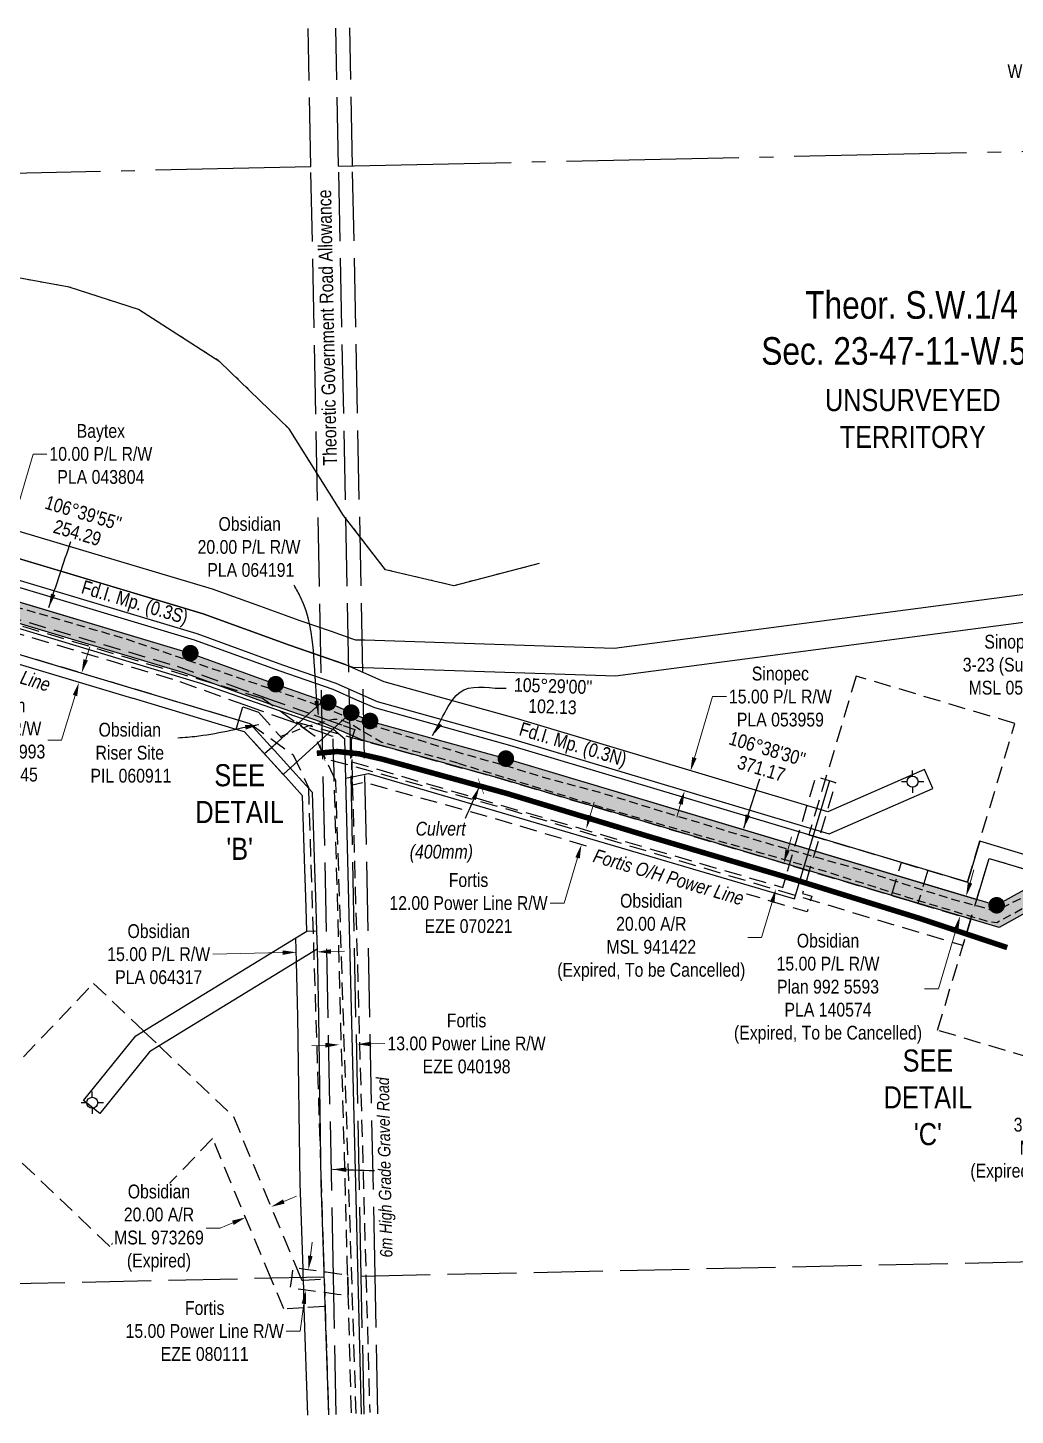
# Model space of a CAD drawing. Extents: x 594959 to 602233, y 5878755 to 5883049.
# Drawn here: x 599409 to 600124, y 5880045 to 5881051 of the extents above; entities that cross this region are included whole.
import ezdxf
from ezdxf.enums import TextEntityAlignment as Align

# ---------------------------------------------------------------- set-up
doc = ezdxf.new("R2010")
doc.units = 0
doc.header["$LTSCALE"] = 5
doc.header["$PDSIZE"] = 0.5
for name, pattern in [('foc-ACCESSROAD', [3.75, 2.5, -1.25]), ('foc-FLOWLINE', [3.75, 2.5, -1.25]), ('foc-QUARTERLINE', [33, 25, -3, 2, -3]), ('foc-UNSURVEYED', [12.5, 10, -2.5]), ('foc-WHEELTRACKS', [2, 0.4, -1.6]), ('UG_PIPE', [1.875, 1.25, -0.625])]:
    doc.linetypes.add(name, pattern=pattern)
doc.layers.get('Defpoints').update_dxf_attribs({"color": 9})
for name, color, linetype, lineweight in [('AS-GENERAL', 48, 'Continuous', 18), ('C-AR-T', 13, 'Continuous', 9), ('C-RW-T', 13, 'Continuous', 9), ('C-WS-T', 13, 'Continuous', 9), ('F-EZE-T', 190, 'Continuous', 9), ('F-RW-T', 190, 'Continuous', 9), ('F-WS-T', 190, 'Continuous', 9), ('T-TEXT', 48, 'Continuous', 18)]:
    doc.layers.add(name, color=color, linetype=linetype, lineweight=lineweight)
for name, color, linetype in [('AS-PIPE-UG', 44, 'UG_PIPE'), ('AS-POWER', 104, 'foc-POWER'), ('AS-ROADS', 254, 'Continuous'), ('C-AR', 13, 'foc-ACCESSROAD'), ('C-RW', 13, 'Continuous'), ('C-SYMBOL', 7, 'Continuous'), ('C-WS', 13, 'foc-ACCESSROAD'), ('DETAIL-T', 7, 'Continuous'), ('F-AR', 190, 'foc-ACCESSROAD'), ('F-EZE', 190, 'foc-FLOWLINE'), ('F-RW', 190, 'Continuous'), ('F-WS', 190, 'foc-ACCESSROAD'), ('F-WS-S', 8, 'Continuous'), ('L-BD1', 253, 'Continuous'), ('L-MON', 1, 'Continuous'), ('L-QSEC', 8, 'foc-QUARTERLINE'), ('L-ROAD-T', 7, 'Continuous'), ('L-UNS-T', 3, 'Continuous'), ('L-USEC', 7, 'foc-UNSURVEYED'), ('P-PROPOSED', 10, 'Continuous'), ('P-PROPOSED-H', 21, 'Continuous'), ('T-WATER-P3', 160, 'foc-WHEELTRACKS')]:
    doc.layers.add(name, color=color, linetype=linetype)
doc.styles.add('175L', font='ARIALN.TTF', dxfattribs={"height": 20})
doc.styles.add('80CG', font='ARIALN.TTF', dxfattribs={"height": 10})
doc.styles.add('80L', font='ARIALN.TTF', dxfattribs={"height": 10})
doc.styles.add('foc-LtypeFont', font='ARIALN.TTF', dxfattribs={"height": 7.35})
doc.linetypes.add('foc-POWER', pattern='A,6,-1,["P",foc-LtypeFont,S=0.2,R=0,X=-0.625,Y=-0.75],-1.24,4', length=12.24)
doc.linetypes.add('foc-TOPO-flowdirection-NOLINE', pattern='A,0,[">",foc-LtypeFont,S=0.3,R=0,X=0,Y=-0.945],-20,[">",foc-LtypeFont,S=0.3,R=0,X=0,Y=-0.945],0', length=20)
doc.dimstyles.new('Compass 5 000', dxfattribs={"dimscale": 5, "dimtxt": 9, "dimasz": 2, "dimexe": 0.2, "dimexo": 0.0625, "dimgap": 0.5, "dimtad": 0, "dimtih": 1, "dimtoh": 1, "dimzin": 0, "dimdsep": 46, "dimtxsty": '80CG', "dimcen": 0.1, "dimse1": 1, "dimse2": 1, "dimclrd": 256, "dimclrt": 256, "dimaunit": 1, "dimadec": 4, "dimazin": 0, "dimtfac": 0.06, "dimtofl": 0, "dimtmove": 0, "dimatfit": 1, "dimfxl": 0.2, "dimtolj": 1, "dimtzin": 0, "dimlwd": -1, "dimarcsym": 0})

# ---------------------------------------------------------------- blocks, each defined once
blk = doc.blocks.new('*D412')
at = {"layer": 'C-AR-T', "transparency": 16777216}
for p, q in [((599594.2, 5880200.2), (599603.4, 5880204)), ((599548.1, 5880180.9), (599538.1, 5880180.9)), ((599557.3, 5880184.8), (599548.1, 5880180.9))]:
    blk.add_line(p, q, dxfattribs=at)
for points in [[(599593.6, 5880201.7), (599594.8, 5880198.6), (599585, 5880196.3)], [(599556.7, 5880186.3), (599558, 5880183.2), (599566.5, 5880188.6)]]:
    blk.add_solid(points, dxfattribs=at)
at = {"layer": 'Defpoints', "color": 0, "transparency": 16777216}
for p in [(599565.6, 5880190.8), (599584.1, 5880198.5), (599566.5, 5880188.6)]:
    blk.add_point(p, dxfattribs=at)
at = {"layer": 'C-AR-T', "transparency": 16777216, "insert": (599503.8, 5880180.9), "char_height": 10, "attachment_point": 5, "style": '80CG', "bg_fill": 3, "box_fill_scale": 1.1, "bg_fill_color": 256, "bg_fill_true_color": 13158600, "bg_fill_transparency": 0}
blk.add_mtext('\\A1;Obsidian\\P20.00 A/R\\PMSL 973269\\P(Expired)', dxfattribs=at)
blk = doc.blocks.new('*D413')
at = {"layer": 'C-AR-T', "transparency": 16777216}
for p, q in [((599959.2, 5880454.8), (599962, 5880464.4)), ((599947.9, 5880416.9), (599940.3, 5880391.5)), ((599940.3, 5880391.5), (599930.3, 5880391.5))]:
    blk.add_line(p, q, dxfattribs=at)
for points in [[(599957.6, 5880455.3), (599960.7, 5880454.4), (599956.3, 5880445.2)], [(599946.3, 5880417.4), (599949.5, 5880416.4), (599950.7, 5880426.5)]]:
    blk.add_solid(points, dxfattribs=at)
at = {"layer": 'Defpoints', "color": 0, "transparency": 16777216}
for p in [(599952.2, 5880446.5), (599946.6, 5880427.7), (599950.7, 5880426.5)]:
    blk.add_point(p, dxfattribs=at)
at = {"layer": 'C-AR-T', "transparency": 16777216, "insert": (599860.4, 5880391.5), "char_height": 10, "attachment_point": 5, "style": '80CG'}
blk.add_mtext('\\A1;Obsidian\\P20.00 A/R\\PMSL 941422\\P(Expired, To be Cancelled)', dxfattribs=at)
blk = doc.blocks.new('*D415')
at = {"layer": 'C-RW-T', "transparency": 16777216}
for p, q in [((599628.3, 5880381.3), (599638.3, 5880381.5)), ((599593.3, 5880380.5), (599542.7, 5880379.3))]:
    blk.add_line(p, q, dxfattribs=at)
for points in [[(599593.3, 5880382.1), (599593.3, 5880378.8), (599603.3, 5880380.7)], [(599628.3, 5880382.9), (599628.4, 5880379.6), (599618.3, 5880381)]]:
    blk.add_solid(points, dxfattribs=at)
at = {"layer": 'Defpoints', "color": 0, "transparency": 16777216}
for p in [(599603.3, 5880380.7), (599603.5, 5880371), (599618.6, 5880371.3)]:
    blk.add_point(p, dxfattribs=at)
at = {"layer": 'C-RW-T', "transparency": 16777216, "insert": (599503.6, 5880379.3), "char_height": 10, "attachment_point": 5, "style": '80CG'}
blk.add_mtext('\\A1;Obsidian\\P15.00 P/L R/W\\PPLA 064317', dxfattribs=at)
blk = doc.blocks.new('*D417')
at = {"layer": 'C-RW-T', "transparency": 16777216}
for p, q in [((600091.3, 5880431), (600094.1, 5880440.5)), ((600081.3, 5880397.5), (600068.4, 5880354.3)), ((600068.4, 5880354.3), (600058.4, 5880354.3))]:
    blk.add_line(p, q, dxfattribs=at)
for points in [[(600089.7, 5880431.4), (600092.9, 5880430.5), (600088.4, 5880421.4)], [(600079.7, 5880397.9), (600082.9, 5880397), (600084.1, 5880407)]]:
    blk.add_solid(points, dxfattribs=at)
at = {"layer": 'Defpoints', "color": 0, "transparency": 16777216}
for p in [(600037.6, 5880436.5), (600033.3, 5880422.2), (600084.1, 5880407)]:
    blk.add_point(p, dxfattribs=at)
at = {"layer": 'C-RW-T', "transparency": 16777216, "insert": (599988.4, 5880354.3), "char_height": 10, "attachment_point": 5, "style": '80CG'}
blk.add_mtext('\\A1;Obsidian\\P15.00 P/L R/W\\PPlan 992 5593\\PPLA 140574\\P(Expired, To be Cancelled)', dxfattribs=at)
blk = doc.blocks.new('*D420')
at = {"layer": 'C-RW-T', "transparency": 16777216}
for p, q in [((599450.7, 5880592.6), (599453.6, 5880602.1)), ((599443, 5880566.7), (599433.3, 5880534.4)), ((599433.3, 5880534.4), (599423.3, 5880534.4))]:
    blk.add_line(p, q, dxfattribs=at)
for points in [[(599449.1, 5880593), (599452.3, 5880592.1), (599447.8, 5880583)], [(599441.4, 5880567.2), (599444.6, 5880566.2), (599445.8, 5880576.3)]]:
    blk.add_solid(points, dxfattribs=at)
at = {"layer": 'Defpoints', "color": 0, "transparency": 16777216}
for p in [(599445.8, 5880576.3), (599452.3, 5880574.4), (599454.3, 5880581.1)]:
    blk.add_point(p, dxfattribs=at)
at = {"layer": 'C-RW-T', "transparency": 16777216, "insert": (599384.5, 5880534.4), "char_height": 10, "attachment_point": 5, "style": '80CG', "bg_fill": 3, "box_fill_scale": 1.1, "bg_fill_color": 256, "bg_fill_true_color": 13158600, "bg_fill_transparency": 0}
blk.add_mtext('\\A1;Obsidian\\P7.00 P/L R/W\\PPlan 982 1993\\PPLA 980645', dxfattribs=at)
blk = doc.blocks.new('*D421')
at = {"layer": 'Defpoints', "color": 0, "transparency": 16777216}
for p in [(599612.1, 5880150.9), (599620.9, 5880149.6), (599618.9, 5880134.8)]:
    blk.add_point(p, dxfattribs=at)
at = {"layer": 'F-EZE-T', "transparency": 16777216}
for p, q in [((599613.5, 5880160.8), (599614.8, 5880170.7)), ((599608.7, 5880126.1), (599606, 5880106.3)), ((599606, 5880106.3), (599596, 5880106.3))]:
    blk.add_line(p, q, dxfattribs=at)
for points in [[(599611.8, 5880161), (599615.1, 5880160.5), (599612.1, 5880150.9)], [(599607.1, 5880126.3), (599610.4, 5880125.9), (599610.1, 5880136)]]:
    blk.add_solid(points, dxfattribs=at)
at = {"layer": 'F-EZE-T', "transparency": 16777216, "insert": (599536.9, 5880106.3), "char_height": 10, "attachment_point": 5, "style": '80CG'}
blk.add_mtext('\\A1;Fortis\\P15.00 Power Line R/W\\PEZE 080111', dxfattribs=at)
blk = doc.blocks.new('*D425')
at = {"layer": 'Defpoints', "color": 0, "transparency": 16777216}
for p in [(599809.8, 5880458.7), (599879.4, 5880450.5), (599875.9, 5880439)]:
    blk.add_point(p, dxfattribs=at)
at = {"layer": 'F-EZE-T', "transparency": 16777216}
for p, q in [((599816.1, 5880479.8), (599819, 5880489.4)), ((599807, 5880449.1), (599797.2, 5880416.3)), ((599797.2, 5880416.3), (599787.2, 5880416.3))]:
    blk.add_line(p, q, dxfattribs=at)
for points in [[(599814.5, 5880480.3), (599817.7, 5880479.3), (599813.3, 5880470.2)], [(599805.4, 5880449.6), (599808.6, 5880448.7), (599809.8, 5880458.7)]]:
    blk.add_solid(points, dxfattribs=at)
at = {"layer": 'F-EZE-T', "transparency": 16777216, "insert": (599728, 5880416.3), "char_height": 10, "attachment_point": 5, "style": '80CG'}
blk.add_mtext('\\A1;Fortis\\P12.00 Power Line R/W\\PEZE 070221', dxfattribs=at)
blk = doc.blocks.new('*D426')
at = {"layer": 'Defpoints', "color": 0, "transparency": 16777216}
for p in [(599647.5, 5880314), (599634.8, 5880299), (599647.9, 5880299.4)]:
    blk.add_point(p, dxfattribs=at)
at = {"layer": 'F-EZE-T', "transparency": 16777216}
for p, q in [((599624.4, 5880313.4), (599614.4, 5880313.1)), ((599657.5, 5880314.3), (599667.5, 5880314.6))]:
    blk.add_line(p, q, dxfattribs=at)
for points in [[(599624.3, 5880315.1), (599624.4, 5880311.7), (599634.4, 5880313.7)], [(599657.4, 5880316), (599657.5, 5880312.6), (599647.5, 5880314)]]:
    blk.add_solid(points, dxfattribs=at)
at = {"layer": 'F-EZE-T', "transparency": 16777216, "insert": (599726.6, 5880314.6), "char_height": 10, "attachment_point": 5, "style": '80CG', "bg_fill": 3, "box_fill_scale": 1.1, "bg_fill_color": 256, "bg_fill_true_color": 13158600, "bg_fill_transparency": 0}
blk.add_mtext('\\A1;Fortis\\P13.00 Power Line R/W\\PEZE 040198', dxfattribs=at)
blk = doc.blocks.new('*D429')
at = {"layer": 'Defpoints', "color": 0, "transparency": 16777216}
for p in [(599154.9, 5880718.7), (599152.1, 5880709.1), (599385.7, 5880650.5)]:
    blk.add_point(p, dxfattribs=at)
at = {"layer": 'F-RW-T', "transparency": 16777216}
for p, q in [((599388.5, 5880660.1), (599412.6, 5880741.7)), ((599412.6, 5880741.7), (599422.6, 5880741.7)), ((599380, 5880631.3), (599377.2, 5880621.8))]:
    blk.add_line(p, q, dxfattribs=at)
for points in [[(599386.9, 5880660.6), (599390.1, 5880659.6), (599385.7, 5880650.5)], [(599378.4, 5880631.8), (599381.6, 5880630.9), (599382.9, 5880640.9)]]:
    blk.add_solid(points, dxfattribs=at)
at = {"layer": 'F-RW-T', "transparency": 16777216, "insert": (599461.7, 5880741.7), "char_height": 10, "attachment_point": 5, "style": '80CG'}
blk.add_mtext('\\A1;Baytex\\P10.00 P/L R/W\\PPLA 043804', dxfattribs=at)
blk = doc.blocks.new('*D441')
at = {"layer": 'Defpoints', "color": 0, "transparency": 16777216}
for p in [(599809.2, 5880535.7), (599804.9, 5880521.3), (599888.8, 5880512)]:
    blk.add_point(p, dxfattribs=at)
at = {"layer": 'F-RW-T', "transparency": 16777216}
for p, q in [((599891.6, 5880521.6), (599904.8, 5880565.9)), ((599904.8, 5880565.9), (599914.8, 5880565.9)), ((599881.6, 5880488), (599878.8, 5880478.5))]:
    blk.add_line(p, q, dxfattribs=at)
for points in [[(599890, 5880522.1), (599893.2, 5880521.1), (599888.8, 5880512)], [(599880, 5880488.5), (599883.2, 5880487.6), (599884.5, 5880497.6)]]:
    blk.add_solid(points, dxfattribs=at)
at = {"layer": 'F-RW-T', "transparency": 16777216, "insert": (599953.9, 5880565.9), "char_height": 10, "attachment_point": 5, "style": '80CG'}
blk.add_mtext('\\A1;Sinopec\\P15.00 P/L R/W\\PPLA 053959', dxfattribs=at)
blk = doc.blocks.new('GABD')
for p, q in [((-0.81, 0), (-1.62, 0)), ((0, 0.81), (0, 1.62)), ((1.62, 0), (0.81, 0)), ((0, -0.81), (0, -1.62))]:
    blk.add_line(p, q)
blk.add_circle((0, 0), 0.8)
blk = doc.blocks.new('fdia')
at = {"color": 255, "const_width": 1}
blk.add_lwpolyline([(-0.5, 0, 1), (0.5, 0, 1)], format="xyb", close=True, dxfattribs=at)
blk = doc.blocks.new('Fdiaa')
blk.add_blockref('fdia', (0, 0))
blk = doc.blocks.new('fdib')
at = {"color": 1, "const_width": 1.6}
blk.add_lwpolyline([(-0.4, 0, 1), (0.4, 0, 1)], format="xyb", close=True, dxfattribs=at)
at = {"color": 1}
blk.add_circle((0, 0), 0.8, dxfattribs=at)
blk = doc.blocks.new('Fdibb')
blk.add_blockref('fdib', (0, 0))
blk = doc.blocks.new('fdicc')
for name in ['Fdibb', 'Fdiaa']:
    blk.add_blockref(name, (0, 0))
blk = doc.blocks.new('FDI')
blk.add_blockref('fdicc', (0, 0))

msp = doc.modelspace()

# ---------------------------------------------------------------- hatches: boundary and pattern name
at = {"layer": 'P-PROPOSED-H'}
h = msp.add_hatch(color=256, dxfattribs=at)
h.dxf.hatch_style = 1
h.paths.add_polyline_path([(598368.719, 5880743.55), (598416.339, 5880791.701), (598502.707, 5880813.58), (598547.957, 5880840.792), (598556.142, 5880845.715), (598679.472, 5880843.75), (598723.378, 5880840.345), (598763.345, 5880829.699), (598885.944, 5880788.071), (599254.554, 5880678.819), (599282.991, 5880670.336), (599526.482, 5880597.414), (599588.341, 5880574.941), (599626.411, 5880561.707), (599656.695, 5880548.261), (599755.078, 5880521.009), (600110.555, 5880414.756), (600267.075, 5880501.868), (600270.301, 5880486.504), (600112.32, 5880398.579), (599750.929, 5880506.6), (599651.624, 5880534.107), (599620.898, 5880547.75), (599583.319, 5880560.813), (599521.768, 5880583.174), (599250.274, 5880664.449), (598881.402, 5880773.779), (598759, 5880815.34), (598720.848, 5880825.503), (598678.772, 5880828.766), (598560.193, 5880830.655), (598555.684, 5880827.943), (598508.536, 5880799.589), (598424.066, 5880778.191), (598377.321, 5880730.925)])

# ---------------------------------------------------------------- linework, layer by layer
at = {"layer": 'AS-GENERAL', "const_width": 0.4, "flags": 128}
for points in [[(599620.399, 5880531.258), (599624.248, 5880518.957)], [(599734.959, 5880506.619), (599739.054, 5880495.408)]]:
    msp.add_lwpolyline(points, dxfattribs=at)
at = {"layer": 'AS-PIPE-UG', "flags": 128}
for points in [[(599720.386, 5880517.721), (599665.14, 5880532.805), (599650.481, 5880541.24), (599643.84, 5880545.374), (599635.454, 5880549.229), (599630.209, 5880549.443), (599623.364, 5880547.71), (599619.662, 5880546.344), (599611.689, 5880544.427), (599592.123, 5880537.013)], [(600267.07, 5880496.809), (600266.242, 5880496.42), (600257.635, 5880491.526), (600220.138, 5880470.773), (600200.099, 5880459.347), (600176.017, 5880446.069), (600165.528, 5880440.325), (600160.769, 5880437.7), (600155.06, 5880434.682), (600128.92, 5880420.066), (600110.235, 5880410.77), (600109.047, 5880410.525), (600101.552, 5880412.838), (600075.497, 5880419.896), (600008.382, 5880441.373), (599947.831, 5880458.541), (599874.918, 5880480.591), (599823.078, 5880496.481), (599781.714, 5880507.521), (599755.877, 5880515.481), (599722.812, 5880524.74), (599646.1, 5880548.862)], [(599720.392, 5880517.736), (599827.86, 5880484.839), (599872.113, 5880472.021), (599927.373, 5880456.35), (599985.598, 5880439.634), (600045.736, 5880420.677), (600093.181, 5880406.425), (600103.657, 5880403.275), (600110.718, 5880402.356), (600118.156, 5880406.406), (600129.288, 5880412.477), (600143.937, 5880419.861), (600159.797, 5880428.022), (600163.431, 5880427.594), (600169.541, 5880425.616)]]:
    msp.add_lwpolyline(points, dxfattribs=at)
at = {"layer": 'AS-POWER', "flags": 128}
for points in [[(599650.408, 5880046.141), (599638.305, 5880535.239)], [(599639.005, 5880506.96), (599655.487, 5880510.133), (599964.175, 5880419.491), (599989.728, 5880505.076)]]:
    msp.add_lwpolyline(points, dxfattribs=at)
at = {"layer": 'AS-ROADS', "const_width": 3.998, "flags": 128}
msp.add_lwpolyline([(599618.107, 5880524.887), (599632.973, 5880526.154), (599648.851, 5880524.472), (599665.445, 5880520.668), (599755.938, 5880495.735), (599860.08, 5880464.175), (599965.537, 5880432.984), (600055.48, 5880405.048), (600118.211, 5880384.102)], dxfattribs=at)
at = {"layer": 'C-AR', "flags": 128}
msp.add_lwpolyline([(599624.417, 5880520.9), (599616.909, 5880537.022), (599601.875, 5880547.888), (599750.929, 5880506.6), (600091.858, 5880404.695), (600086.133, 5880385.541), (599745.398, 5880487.388), (599624.417, 5880520.9)], dxfattribs=at)
at = {"layer": 'C-RW', "elevation": 0.436}
for points in [[(599275.931, 5880634.423), (599561.733, 5880548.897), (599569.689, 5880546.516), (599586.856, 5880527.569), (599587.359, 5880527.013), (599600.781, 5880512.198), (599614.713, 5880496.821), (599616.473, 5880441.135), (599617.104, 5880421.143), (599617.893, 5880396.18), (599618.312, 5880382.921), (599603.451, 5880373.828), (599503.914, 5880312.925), (599496.996, 5880308.692), (599460.861, 5880263.838), (599449.19, 5880273.24), (599486.955, 5880320.119), (599492.684, 5880323.623), (599493.262, 5880323.978), (599603.049, 5880391.151), (599610.904, 5880395.958), (599610.115, 5880420.948), (599609.482, 5880440.939), (599607.804, 5880494.03), (599595.601, 5880507.5), (599582.178, 5880522.315), (599581.676, 5880522.869), (599565.815, 5880540.375), (599559.729, 5880542.198), (599485.342, 5880564.46), (599484.746, 5880564.637), (599311.539, 5880616.468)], [(599611.581, 5880045.307), (599609.04, 5880123.246), (599608.617, 5880136.203), (599608.389, 5880143.227), (599608.34, 5880144.718), (599608.121, 5880151.405), (599606.097, 5880213.497), (599604.37, 5880334.293), (599603.451, 5880373.828), (599603.049, 5880391.151), (599610.904, 5880395.958), (599617.893, 5880396.18), (599618.312, 5880382.921), (599619.359, 5880334.575), (599621.086, 5880213.848), (599623.19, 5880149.338), (599623.33, 5880145.04), (599623.36, 5880144.115), (599623.685, 5880134.136), (599624.012, 5880124.136), (599626.57, 5880045.629)]]:
    msp.add_lwpolyline(points, dxfattribs=at)
at = {"layer": 'C-RW-T', "elevation": 0.436, "flags": 128}
msp.add_lwpolyline([(599593.719, 5880509.577), (599643.064, 5880554.321), (599623.078, 5880563.185), (599580.296, 5880524.393), (599593.719, 5880509.577)], dxfattribs=at)
at = {"layer": 'C-WS', "elevation": 0.436}
for points in [[(599585.477, 5880529.09), (599580.296, 5880524.393), (599565.815, 5880540.375), (599559.729, 5880542.198), (599561.733, 5880548.897), (599564.631, 5880558.577), (599575.922, 5880554.549), (599592.886, 5880535.809), (599585.477, 5880529.09)], [(599557.673, 5880261.713), (599603.453, 5880152.05), (599606.535, 5880144.679), (599607.17, 5880143.155), (599608.389, 5880143.227), (599623.36, 5880144.115), (599623.685, 5880134.136), (599624.012, 5880124.136), (599609.04, 5880123.246), (599594.195, 5880122.364), (599585.072, 5880144.217), (599542.617, 5880245.91), (599468.084, 5880167.669), (599366.806, 5880264.15), (599456.395, 5880358.195), (599492.684, 5880323.623), (599503.914, 5880312.925), (599557.673, 5880261.713)]]:
    msp.add_lwpolyline(points, close=True, dxfattribs=at)
at = {"layer": 'C-WS'}
msp.add_lwpolyline([(600067.812, 5880324.248), (600105.026, 5880448.75), (600243.894, 5880407.242), (600206.68, 5880282.74)], close=True, dxfattribs=at)
at = {"layer": 'F-AR'}
msp.add_lwpolyline([(600034.396, 5880421.871), (600041.552, 5880445.814), (600060.706, 5880440.089), (600053.55, 5880416.146)], close=True, dxfattribs=at)
at = {"layer": 'F-EZE'}
for points in [[(599283.797, 5880656.706), (599517.045, 5880587.898), (599557.044, 5880573.655), (599571.868, 5880568.377), (599575.932, 5880567.017), (599583.124, 5880564.368), (599615.896, 5880552.684), (599624.393, 5880549.674), (599637.269, 5880545.074), (599645.685, 5880542.092), (599644.45, 5880538.55), (599643.006, 5880534.413), (599643.379, 5880520.297), (599643.409, 5880518.877), (599643.843, 5880503.075), (599653.71, 5880146.827), (599656.455, 5880047.404)], [(599643.217, 5880047.12), (599640.904, 5880133.138), (599640.501, 5880146.544), (599640.447, 5880148.338), (599630.59, 5880512.008), (599630.304, 5880522.941), (599629.938, 5880537.002), (599628.842, 5880537.393), (599624.612, 5880538.902), (599607.486, 5880545.012), (599597.402, 5880548.61), (599577.485, 5880555.716), (599566.194, 5880559.744), (599513.947, 5880578.385), (599280.937, 5880647.124)]]:
    msp.add_lwpolyline(points, dxfattribs=at)
at = {"layer": 'F-EZE', "flags": 128}
msp.add_lwpolyline([(599643.412, 5880518.749), (599955.574, 5880427.696), (599979.583, 5880508.105), (599993.943, 5880503.818), (599969.934, 5880423.403), (599976.633, 5880421.401), (599973.199, 5880409.908), (599742.909, 5880478.742), (599652.529, 5880503.777), (599643.88, 5880501.712)], close=True, dxfattribs=at)
at = {"layer": 'F-EZE', "elevation": 0.436, "flags": 128}
msp.add_lwpolyline([(599640.542, 5880145.155), (599640.946, 5880131.749), (599632.911, 5880132.854), (599625.29, 5880133.914), (599610.222, 5880135.981), (599599.046, 5880137.508), (599599.977, 5880144.282), (599601.088, 5880152.365), (599605.058, 5880151.828), (599609.726, 5880151.184), (599624.795, 5880149.116), (599632.6, 5880148.034), (599640.488, 5880146.949), (599640.542, 5880145.155)], close=True, dxfattribs=at)
at = {"layer": 'F-RW', "flags": 128}
for points in [[(600545.562, 5880732.933), (600478.682, 5880719.917), (600408.565, 5880576.97), (600269.781, 5880514.814), (600147.184, 5880446.582), (600098.312, 5880461.19), (600089.438, 5880431.501), (599757.844, 5880530.615), (599660.078, 5880557.696), (599647.117, 5880563.458), (599630.085, 5880571.012), (599591.689, 5880584.36), (599529.625, 5880606.907), (599257.408, 5880688.399)], [(599254.554, 5880678.819), (599526.482, 5880597.414), (599588.341, 5880574.941), (599626.411, 5880561.707), (599643.064, 5880554.321), (599656.695, 5880548.261), (599755.078, 5880521.009), (600096.152, 5880419.061), (600105.026, 5880448.75), (600148.361, 5880435.797), (600274.263, 5880505.869), (600415.948, 5880569.324), (600482.707, 5880705.426), (600545.875, 5880717.719)], [(599319.496, 5880710.499), (599542.413, 5880644.007), (599576.493, 5880631.728), (599595.299, 5880624.953), (599605.124, 5880621.414), (599628.453, 5880613.309), (599644.02, 5880607.901), (599646.102, 5880607.178), (599652.85, 5880606.958), (599833.448, 5880601.082), (600424.438, 5880678.782), (600443.634, 5880682.525), (600449.988, 5880683.764), (600462.3, 5880686.163), (600480.737, 5880689.774), (600498.573, 5880693.238), (600499.209, 5880693.362), (600517.637, 5880696.948), (600543.22, 5880701.927)]]:
    msp.add_lwpolyline(points, dxfattribs=at)
at = {"layer": 'F-RW'}
for points in [[(599988.384, 5880482.571), (599763.375, 5880549.827), (599666.837, 5880576.568), (599637.438, 5880589.621), (599598.384, 5880603.197), (599535.91, 5880625.894), (599263.115, 5880707.558)], [(599258.834, 5880693.189), (599531.196, 5880611.654), (599593.363, 5880589.069), (599631.924, 5880575.664), (599661.766, 5880562.415), (599759.227, 5880535.418), (599989.339, 5880466.637), (600064.298, 5880499.323), (600061.903, 5880504.816), (600058.307, 5880513.061), (599988.384, 5880482.571)]]:
    msp.add_lwpolyline(points, dxfattribs=at)
at = {"layer": 'F-WS'}
msp.add_lwpolyline([(600008.864, 5880580.777), (599974.512, 5880465.852), (600041.552, 5880445.814), (600089.438, 5880431.501), (600123.789, 5880546.426)], close=True, dxfattribs=at)
at = {"layer": 'L-QSEC', "flags": 128}
for points in [[(599633.921, 5880950.274), (600440.701, 5880967.612)], [(598841.548, 5880933.278), (599613.808, 5880949.875)]]:
    msp.add_lwpolyline(points, dxfattribs=at)
at = {"layer": 'L-USEC', "flags": 128}
for points in [[(599613.808, 5880949.875), (599611.768, 5881049.858)], [(599633.921, 5880950.274), (599633.921, 5880950.285), (599631.88, 5881050.29)], [(599643.982, 5880950.49), (599641.941, 5881050.506)], [(599630.216, 5880145.726), (599613.808, 5880949.875)], [(599650.328, 5880146.137), (599633.921, 5880950.274)], [(599660.389, 5880146.342), (599643.982, 5880950.49)], [(599650.328, 5880146.158), (600457.282, 5880163.48)], [(598823.258, 5880128.408), (599630.216, 5880145.726)], [(599632.256, 5880045.751), (599630.216, 5880145.726)], [(599652.368, 5880046.183), (599650.328, 5880146.137)], [(599662.429, 5880046.399), (599660.389, 5880146.342)]]:
    msp.add_lwpolyline(points, dxfattribs=at)
at = {"layer": 'P-PROPOSED'}
msp.add_lwpolyline([(599282.991, 5880670.336), (599526.482, 5880597.414), (599588.341, 5880574.941), (599626.411, 5880561.707), (599656.695, 5880548.261), (599755.078, 5880521.009), (600110.555, 5880414.756), (600267.075, 5880501.868), (600270.301, 5880486.504), (600112.32, 5880398.579), (599750.929, 5880506.6), (599651.624, 5880534.107), (599620.898, 5880547.75), (599583.319, 5880560.813), (599521.768, 5880583.174), (599250.274, 5880664.449)], dxfattribs=at)
at = {"layer": 'T-WATER-P3', "flags": 128}
msp.add_lwpolyline([(599779.161, 5880662.349), (599717.352, 5880646.287), (599667.901, 5880657.785), (599637.548, 5880697.132), (599598.097, 5880759.885), (599547.971, 5880808.569), (599488.978, 5880846.326), (599438.634, 5880862.626), (599399.066, 5880869.755), (599308.506, 5880869.643), (599212.89, 5880890.085), (599168.257, 5880911.621), (599120.049, 5880946.505), (599050.466, 5881010.823), (599023.648, 5881037.234)], dxfattribs=at)
at = {"layer": 'T-WATER-P3', "linetype": 'foc-TOPO-flowdirection-NOLINE', "flags": 128}
msp.add_lwpolyline([(599779.161, 5880662.349), (599717.352, 5880646.287), (599667.901, 5880657.785), (599637.548, 5880697.132), (599598.097, 5880759.885), (599547.971, 5880808.569), (599488.978, 5880846.326), (599438.634, 5880862.626), (599399.066, 5880869.755), (599308.506, 5880869.643), (599212.89, 5880890.085), (599168.257, 5880911.621), (599120.049, 5880946.505), (599050.466, 5881010.823), (599023.648, 5881037.234)], dxfattribs=at)

# ---------------------------------------------------------------- block references
at = {"layer": 'F-WS-S', "xscale": 5.000000000000036, "yscale": 5.000000000000036, "zscale": 5.000000000000036}
for p in [(600049.634, 5880504.263), (599455.447, 5880271.696)]:
    msp.add_blockref('GABD', p, dxfattribs=at)
at = {"layer": 'L-MON', "xscale": 5.000000000000034, "yscale": 5.000000000000034, "zscale": 5.000000000000034}
for p in [(599526.482, 5880597.414), (599588.341, 5880574.941), (599626.411, 5880561.707), (599643.064, 5880554.321), (599656.695, 5880548.261), (599755.078, 5880521.009), (600110.555, 5880414.756)]:
    msp.add_blockref('FDI', p, dxfattribs=at)

# ---------------------------------------------------------------- texts
at = {"layer": 'C-RW-T', "insert": (599519.739, 5880696.036, 0.436), "char_height": 9.9957, "attachment_point": 1, "style": '80L'}
msp.add_mtext_dynamic_manual_height_columns('\\pi27.16499;Obsidian\\P\\pi12.0487;20.00 P/L R/W\\P\\pi19.05456;PLA 064191', width=98.1447, gutter_width=49.979, heights=[0], dxfattribs=at)
at = {"layer": 'C-SYMBOL', "color": 3, "insert": (600048.938, 5880859.694), "char_height": 20, "width": 215.98445, "attachment_point": 2, "style": '175L'}
msp.add_mtext('Theor. S.W.1/4 \\PSec. 23-47-11-W.5M.', dxfattribs=at)
at = {"layer": 'C-WS-T', "insert": (600091.122, 5880277.476, 0.436), "char_height": 9.9957, "attachment_point": 1, "style": '80L'}
msp.add_mtext_dynamic_manual_height_columns('\\pi45.89657;Obsidian\\P\\pi31.78599;3-23 (Surface)\\P\\pi36.06451;MSL 941422\\P\\pi0.39431;(Expired, To be Cancelled)', width=135.60786, gutter_width=49.979, heights=[0], dxfattribs=at)
at = {"layer": 'DETAIL-T', "color": 3, "char_height": 15.9932, "width": 63.60918, "attachment_point": 5, "style": '80CG'}
for s, insert in [("SEE\\PDETAIL\\P'B'", (599562.234, 5880482.331)), ("SEE\\PDETAIL\\P'C'", (600060.766, 5880275.514))]:
    msp.add_mtext(s, dxfattribs=dict(at, insert=insert))
at = {"layer": 'F-WS-T', "attachment_point": 1, "style": '80L'}
for s, width, gutter_width, insert, char_height in [('\\pi0.12844;Weyerhaeuser Company Limited\\P\\pi53.00703;CLR070138', 166.08226, 50, (600118.266, 5881024.062), 10), ('\\pi22.38097;Sinopec\\P\\pi6.73968;3-23 (Surface)\\P\\pi10.98751;MSL 051033', 85.51523, 49.979, (600079.268, 5880610.738, 0.436), 9.9957)]:
    msp.add_mtext_dynamic_manual_height_columns(s, width=width, gutter_width=gutter_width, heights=[0], dxfattribs=dict(at, insert=insert, char_height=char_height))
at = {"layer": 'L-BD1', "style": '80L'}
for s, height, rotation, p in [("106°39'55''", 9.99577, 343.3343, (599448.987, 5880699.013)), ('254.29', 9.9958, 343.3343, (599444.687, 5880684.649)), ("106°38'30''", 9.99577, 343.3585, (599944.441, 5880528.214)), ('371.17', 9.9958, 343.3585, (599940.147, 5880513.849))]:
    msp.add_text(s, height=height, rotation=rotation, dxfattribs=at).set_placement(p, align=Align.MIDDLE)
at = {"layer": 'L-BD1', "insert": (599760.484, 5880579.578), "char_height": 9.99153, "width": 56.2597, "attachment_point": 1, "rotation": 358.136403, "line_spacing_factor": 0.9, "style": '80L'}
msp.add_mtext("\\pi0.66335;105°29'00'' \\P\\pi11.51023;102.13", dxfattribs=at)
at = {"layer": 'L-MON', "char_height": 9.99577, "attachment_point": 1, "style": '80L'}
for s, width, insert, rotation in [('Fd.I. Mp. (0.3S)', 78.96151, (599449.648, 5880650.557), 343.334281), ('Fd.I. Mp. (0.3N)', 79.5888, (599766.755, 5880547.742), 343.358458)]:
    msp.add_mtext_dynamic_manual_height_columns(s, width=width, gutter_width=49.979, heights=[0], dxfattribs=dict(at, insert=insert, rotation=rotation))
at = {"layer": 'L-UNS-T', "color": 3, "insert": (600049.787, 5880767.319), "char_height": 16, "attachment_point": 5, "style": '80L'}
msp.add_mtext_dynamic_manual_height_columns('UNSURVEYED TERRITORY', width=126.41375, gutter_width=47.5, heights=[0], dxfattribs=at)
at = {"layer": 'T-TEXT', "insert": (599684.902, 5880475.257), "char_height": 9.99577, "attachment_point": 1, "style": '80L'}
msp.add_mtext_dynamic_manual_height_columns('\\pi4.78535;{\\fArial Narrow|b0|i1|c0|p34;Culvert \\P\\pi0.53408;(400mm)}', width=45.24455, gutter_width=49.979, heights=[0], dxfattribs=at)

# ---------------------------------------------------------------- dimensions: what is measured, and where the dimension line sits
at = {"layer": 'C-AR-T'}
dim = msp.add_linear_dim(base=(599950.719, 5880426.49), p1=(599952.15, 5880446.476), p2=(599946.571, 5880427.724), angle=253.429637, text='Obsidian\\P20.00 A/R\\PMSL 941422\\P(Expired, To be Cancelled)', dimstyle='Compass 5 000', dxfattribs=at)
dim.commit()
dim.dimension.update_dxf_attribs({"geometry": '*D413', "text_midpoint": (599860.359, 5880391.468), "dimtype": 161})
at = {"layer": 'C-RW-T'}
for base, p1, p2, angle, text, picture, middle in [((600084.136, 5880407.039), (600037.621, 5880436.548), (600033.339, 5880422.205), 253.376179, 'Obsidian\\P15.00 P/L R/W\\PPlan 992 5593\\PPLA 140574\\P(Expired, To be Cancelled)', '*D417', (599988.45, 5880354.295)), ((599603.292, 5880380.692, 0.436), (599618.564, 5880371.319, 0.436), (599603.518, 5880370.97, 0.436), 181.330849, 'Obsidian\\P15.00 P/L R/W\\PPLA 064317', '*D415', (599503.573, 5880379.283, 0.436))]:
    dim = msp.add_linear_dim(base=base, p1=p1, p2=p2, angle=angle, text=text, dimstyle='Compass 5 000', dxfattribs=at)
    dim.commit()
    dim.dimension.update_dxf_attribs({"geometry": picture, "text_midpoint": middle, "dimtype": 161})
at = {"layer": 'F-EZE-T'}
dim = msp.add_linear_dim(base=(599809.843, 5880458.715, 0.436), p1=(599879.364, 5880450.45, 0.436), p2=(599875.931, 5880438.963, 0.436), angle=253.35955, text='Fortis\\P12.00 Power Line R/W\\PEZE 070221', dimstyle='Compass 5 000', dxfattribs=at)
dim.commit()
dim.dimension.update_dxf_attribs({"geometry": '*D425', "text_midpoint": (599728.04, 5880416.348, 0.436), "dimtype": 161})
at = {"layer": 'F-RW-T'}
dim = msp.add_linear_dim(base=(599385.695, 5880650.528), p1=(599152.109, 5880709.119), p2=(599154.943, 5880718.71), angle=73.538786, text='Baytex\\P10.00 P/L R/W\\PPLA 043804', dimstyle='Compass 5 000', dxfattribs=at)
dim.commit()
dim.dimension.update_dxf_attribs({"geometry": '*D429', "text_midpoint": (599461.706, 5880741.652), "dimtype": 161})
dim = msp.add_linear_dim(base=(599888.759, 5880511.996, 0.436), p1=(599804.922, 5880521.305, 0.436), p2=(599809.196, 5880535.67, 0.436), angle=73.430242, text='Sinopec\\P15.00 P/L R/W\\PPLA 053959', dimstyle='Compass 5 000', override={"dimtfill": 0}, dxfattribs=at)
dim.commit()
dim.dimension.update_dxf_attribs({"geometry": '*D441', "text_midpoint": (599953.885, 5880565.903, 0.436), "dimtype": 161})

# ---------------------------------------------------------------- leaders
at = {"layer": 'C-RW-T', "path_type": 1}
msp.add_leader([(599619.425, 5880552.923, 0.436), (599606.368, 5880637.917, 0.436), (599601.684, 5880646.794, 0.436)], dimstyle='Compass 5 000', override={"dimgap": 0.5, "dimtad": 0}, dxfattribs=at)
at = {"layer": 'C-WS-T', "path_type": 1}
msp.add_leader([(599576.186, 5880545.514, 0.436), (599529.7, 5880536.901, 0.436), (599515.675, 5880535.671, 0.436)], dimstyle='Compass 5 000', override={"dimgap": 0.5, "dimtad": 0}, dxfattribs=at)
at = {"layer": 'L-BD1', "path_type": 1}
for points in [[(599423.991, 5880630.525), (599439.934, 5880678.335)], [(599701.807, 5880537.778), (599724.684, 5880570.809), (599755.186, 5880571.939)], [(599927.351, 5880470.569), (599938.909, 5880506.426)]]:
    msp.add_leader(points, dimstyle='Compass 5 000', override={"dimgap": 0.5, "dimtad": 0}, dxfattribs=at)
at = {"layer": 'T-TEXT', "path_type": 1}
for points in [[(599735.912, 5880500.772), (599725.599, 5880477.576)], [(599629.54, 5880223.468, 0.436), (599659.912, 5880222.634, 0.436)]]:
    msp.add_leader(points, dimstyle='Compass 5 000', override={"dimgap": 0.5, "dimtad": 0}, dxfattribs=at)

# ---------------------------------------------------------------- next in the draw order: texts
at = {"layer": 'AS-POWER', "insert": (599820.02, 5880455.994), "char_height": 10, "attachment_point": 1, "rotation": 343.635725, "style": '80L', "bg_fill": 3, "box_fill_scale": 1.15, "bg_fill_color": 256, "bg_fill_true_color": 256, "bg_fill_transparency": 0}
msp.add_mtext_dynamic_manual_height_columns('\\pi0.32626;{\\fArial Narrow|b0|i1|c0|p34;Fortis O/H Power Line}', width=112.50109, gutter_width=50, heights=[0], dxfattribs=at)
at = {"layer": 'L-ROAD-T', "insert": (599620.594, 5880833.201), "char_height": 10, "width": 201.38722, "attachment_point": 2, "rotation": 91.218132, "style": '80L', "bg_fill": 3, "box_fill_scale": 1.15, "bg_fill_color": 256, "bg_fill_true_color": 256, "bg_fill_transparency": 0}
msp.add_mtext('Theoretic Government Road Allowance', dxfattribs=at)

# ---------------------------------------------------------------- next in the draw order: linework, layer by layer
at = {"layer": 'AS-PIPE-UG', "flags": 128}
msp.add_lwpolyline([(598366.905, 5880751.17), (598372.867, 5880760.744), (598378.793, 5880768.847), (598384.466, 5880776.11), (598388.606, 5880779.497), (598399.432, 5880782.972), (598410.652, 5880785.311), (598416.198, 5880786.786), (598426.407, 5880789.242), (598437.272, 5880792.001), (598456.524, 5880796.974), (598517.726, 5880817.942), (598535.436, 5880828.859), (598570.9, 5880840.916), (598619.518, 5880839.895), (598660.49, 5880838.827), (598678.217, 5880838.562), (598713.23, 5880836.437), (598749.02, 5880829.211), (598802.767, 5880811.801), (598851.947, 5880794.913), (598904.817, 5880777.625), (598953.334, 5880762.767), (598984.961, 5880753.67), (599028.617, 5880740.661), (599102.987, 5880719.053), (599164.291, 5880700.556), (599208.079, 5880687.715), (599266.247, 5880670.754), (599345.004, 5880647.036), (599479.476, 5880607.941), (599582.352, 5880572.445), (599611.226, 5880562.604), (599646.098, 5880548.874), (599646.104, 5880548.871)], dxfattribs=at)
at = {"layer": 'AS-POWER', "flags": 128}
msp.add_lwpolyline([(598422.2, 5880774.326), (598567.253, 5880825.758), (598728.602, 5880824.071), (598814.253, 5880794.106), (598901.335, 5880765.09), (599016.274, 5880730.34), (599255.601, 5880659.605), (599533.878, 5880575.702), (599630.341, 5880542.005), (599638.305, 5880535.239)], dxfattribs=at)
at = {"layer": 'C-AR'}
msp.add_lwpolyline([(599646.667, 5880046.492), (599631.861, 5880504.912), (599616.909, 5880537.022), (599578.672, 5880564.657), (598881.841, 5880773.719), (598730.792, 5880825.271), (598558.63, 5880829.455), (598508.53, 5880799.54), (598412.809, 5880775.279), (598426.075, 5880758.018), (598516.272, 5880780.878), (598563.919, 5880809.329), (598727.238, 5880805.36), (598875.738, 5880754.678), (599569.696, 5880546.478), (599600.982, 5880523.867), (599612.012, 5880500.18), (599626.679, 5880046.063)], dxfattribs=at)
at = {"layer": 'F-RW', "flags": 128}
msp.add_lwpolyline([(597880.88, 5880876.34), (598241.86, 5880970.798), (598248.497, 5880972.535), (598318.411, 5880973.669), (598737.292, 5880883.188), (598776.38, 5880872.776), (598899.571, 5880830.947), (599299.194, 5880712.409), (599294.908, 5880698.041), (599535.91, 5880625.894), (599598.384, 5880603.197), (599644.304, 5880587.235), (599652.2, 5880586.978), (599834.432, 5880581.048), (600427.658, 5880659.041), (600447.46, 5880662.903), (600453.814, 5880664.142), (600466.123, 5880666.54), (600484.564, 5880670.152), (600502.384, 5880673.613), (600503.036, 5880673.74), (600521.456, 5880677.325), (600547.038, 5880682.304)], dxfattribs=at)

# ---------------------------------------------------------------- next in the draw order: dimensions: what is measured, and where the dimension line sits
at = {"layer": 'C-AR-T'}
dim = msp.add_linear_dim(base=(599566.538, 5880188.611, 0.436), p1=(599584.052, 5880198.525, 0.436), p2=(599565.613, 5880190.827, 0.436), angle=202.659415, text='Obsidian\\P20.00 A/R\\PMSL 973269\\P(Expired)', dimstyle='Compass 5 000', override={"dimtfill": 1}, dxfattribs=at)
dim.commit()
dim.dimension.update_dxf_attribs({"geometry": '*D412', "text_midpoint": (599503.784, 5880180.906, 0.436), "dimtype": 161})
at = {"layer": 'C-RW-T'}
dim = msp.add_linear_dim(base=(599445.822, 5880576.288, 0.436), p1=(599454.278, 5880581.058, 0.436), p2=(599452.273, 5880574.357, 0.436), angle=253.337968, text='Obsidian\\P7.00 P/L R/W\\PPlan 982 1993\\PPLA 980645', dimstyle='Compass 5 000', override={"dimtfill": 1}, dxfattribs=at)
dim.commit()
dim.dimension.update_dxf_attribs({"geometry": '*D420', "text_midpoint": (599384.538, 5880534.358, 0.436), "dimtype": 161})
at = {"layer": 'F-EZE-T'}
dim = msp.add_aligned_dim(p1=(599634.768, 5880299.002, 0.436), p2=(599647.889, 5880299.365, 0.436), distance=14.679, text='Fortis\\P13.00 Power Line R/W\\PEZE 040198', dimstyle='Compass 5 000', override={"dimtfill": 1}, dxfattribs=at)
dim.commit()
dim.dimension.update_dxf_attribs({"geometry": '*D426', "text_midpoint": (599726.616, 5880314.593, 0.436)})

# ---------------------------------------------------------------- next in the draw order: texts
at = {"layer": 'AS-POWER', "insert": (599317.881, 5880611.373), "char_height": 10, "attachment_point": 1, "rotation": 343.340632, "style": '80L', "bg_fill": 3, "box_fill_scale": 1.15, "bg_fill_color": 256, "bg_fill_true_color": 256, "bg_fill_transparency": 0}
msp.add_mtext_dynamic_manual_height_columns('\\pi0.32626;{\\fArial Narrow|b0|i1|c0|p34;Fortis O/H Power Line}', width=112.50109, gutter_width=50, heights=[0], dxfattribs=at)
at = {"layer": 'C-WS-T', "insert": (599447.977, 5880546.968, 0.436), "char_height": 9.9957, "attachment_point": 1, "style": '80L', "bg_fill": 3, "box_fill_scale": 1.15, "bg_fill_color": 256, "bg_fill_true_color": 256, "bg_fill_transparency": 0}
msp.add_mtext_dynamic_manual_height_columns('\\pi12.07687;Obsidian\\P\\pi9.8575;Riser Site\\P\\pi6.19263;PIL 060911', width=67.96847, gutter_width=49.979, heights=[0], dxfattribs=at)
at = {"layer": 'T-TEXT', "insert": (599664.161, 5880150.261, 0.436), "char_height": 8.99613, "attachment_point": 1, "rotation": 91.169066, "style": '80L'}
msp.add_mtext_dynamic_manual_height_columns('\\pi9.24295;{\\fArial Narrow|b0|i1|c0|p18;6m High Grade Gravel Road}', width=148.73346, gutter_width=47.48, heights=[0], dxfattribs=at)

# ---------------------------------------------------------------- next in the draw order: dimensions: what is measured, and where the dimension line sits
at = {"layer": 'F-EZE-T'}
dim = msp.add_linear_dim(base=(599612.117, 5880150.856, 0.436), p1=(599618.906, 5880134.79, 0.436), p2=(599620.945, 5880149.645, 0.436), angle=82.186611, text='Fortis\\P15.00 Power Line R/W\\PEZE 080111', dimstyle='Compass 5 000', dxfattribs=at)
dim.commit()
dim.dimension.update_dxf_attribs({"geometry": '*D421', "text_midpoint": (599536.865, 5880106.317, 0.436), "dimtype": 161})

doc.saveas('drawing.dxf')
